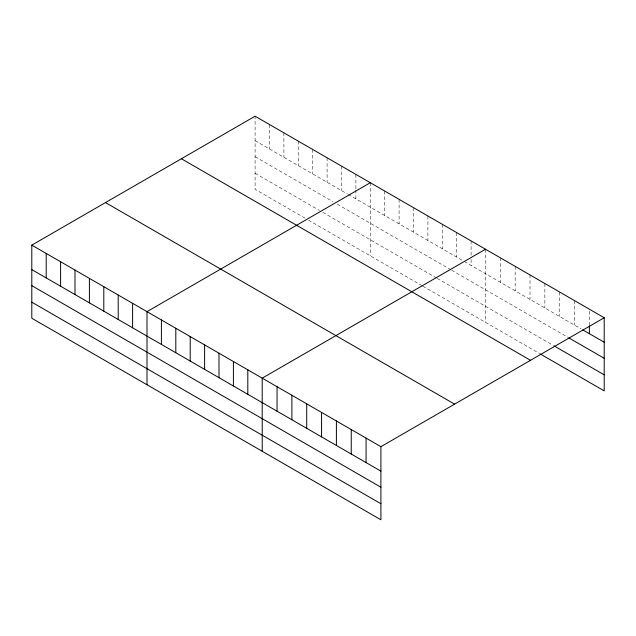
<?xml version="1.0" encoding="UTF-8"?>
<svg xmlns="http://www.w3.org/2000/svg" width="636" height="636" viewBox="0 0 636 636"><rect width="100%" height="100%" fill="white"/><g stroke="black" fill="none" stroke-linecap="round" stroke-linejoin="round"><path stroke-width="0.48" stroke-dasharray="3.18 2.39" d="M305.073 218.172L255.092 189.321L255.092 116.205M255.092 140.683L347.423 193.988M348.274 194.481L463.477 260.991M464.328 261.483L581.121 328.915M255.092 156.734L333.026 201.723M337.263 204.172L450.773 269.704M451.616 270.197L567.932 337.35M255.092 173.27L319.471 210.436M322.857 212.392L436.375 277.932M437.218 278.417L553.097 345.316M308.46 220.135L421.97 285.667M422.821 286.152L539.082 353.282M589.365 311.155L589.365 324.861M574.523 300.629L574.523 325.107M559.688 292.067L559.688 316.537M544.853 283.497L544.853 307.975M530.019 274.935L530.019 299.405M515.176 266.365L515.176 290.843M500.341 257.803L500.341 282.273M485.507 249.233L485.507 322.349M471.101 240.917L471.101 255.6M471.101 259.52L471.101 265.395M456.704 232.609L456.704 257.079M442.298 224.293L442.298 248.763M427.901 215.978L427.901 240.448M413.503 207.662L413.503 232.14M399.098 199.346L399.098 223.824M384.7 191.039L384.7 215.509M370.295 182.723L370.295 255.831M355.898 174.407L355.898 189.091M355.898 190.069L355.898 198.877M341.5 166.091L341.5 190.569M327.095 157.776L327.095 182.254M312.697 149.46L312.697 173.938M298.292 141.152L298.292 165.622M283.895 132.837L283.895 157.307M269.497 124.521L269.497 148.999"/><path stroke-width="0.95" d="M380.908 487.208L380.908 446.679L31.8 245.122L31.8 318.239L380.908 519.795L380.908 487.208L31.8 285.651M539.908 353.759L604.2 390.878L604.2 317.762L255.092 116.205L31.8 245.122M370.295 182.723L147.003 311.64L147.003 384.748M485.507 249.233L262.215 378.15L262.215 451.266M380.908 446.679L604.2 317.762M582.767 329.861L604.2 342.24M568.759 337.827L604.2 358.291M553.916 345.793L604.2 374.827M181.403 158.754L530.511 360.302M105.489 202.582L454.597 404.138M31.8 269.6L380.908 471.157M31.8 302.187L380.908 503.744M589.365 325.839L589.365 333.669M366.074 438.117L366.074 462.587M351.231 429.546L351.231 454.025M336.396 420.984L336.396 445.454M321.562 412.414L321.562 436.892M306.719 403.852L306.719 428.322M291.884 395.282L291.884 419.76M277.05 386.72L277.05 411.19M247.809 369.834L247.809 394.312M233.412 361.526L233.412 385.996M219.007 353.211L219.007 377.681M204.609 344.895L204.609 369.365M190.204 336.579L190.204 361.057M175.806 328.263L175.806 352.742M161.409 319.948L161.409 344.426M132.606 303.324L132.606 327.794M118.201 295.009L118.201 319.487M103.803 286.693L103.803 311.171M89.406 278.377L89.406 302.855M75 270.069L75 294.54M60.603 261.754L60.603 286.224M46.197 253.438L46.197 277.916"/></g></svg>
